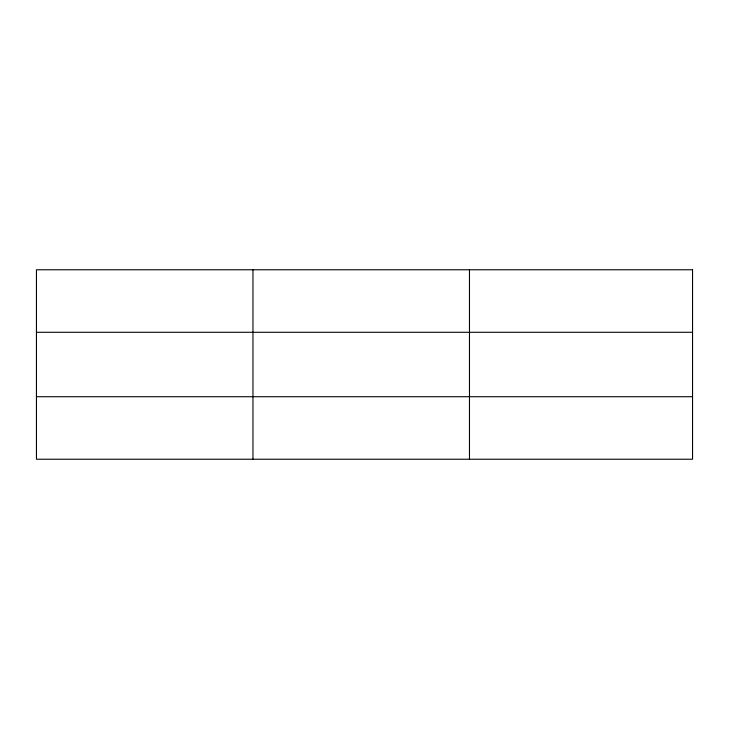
<?xml version="1.0" encoding="UTF-8"?>
<svg xmlns="http://www.w3.org/2000/svg" width="729" height="729" viewBox="0 0 729 729"><rect width="100%" height="100%" fill="white"/><g stroke="black" fill="none" stroke-linecap="round" stroke-linejoin="round"><path stroke-width="1.09" d="M252.963 459.234L252.963 269.766M469.476 459.234L469.476 269.766M36.45 332.287L692.55 332.287M36.45 396.713L692.55 396.713M692.55 269.766L36.45 269.766L36.45 459.234L692.55 459.234L692.55 269.766"/></g></svg>
